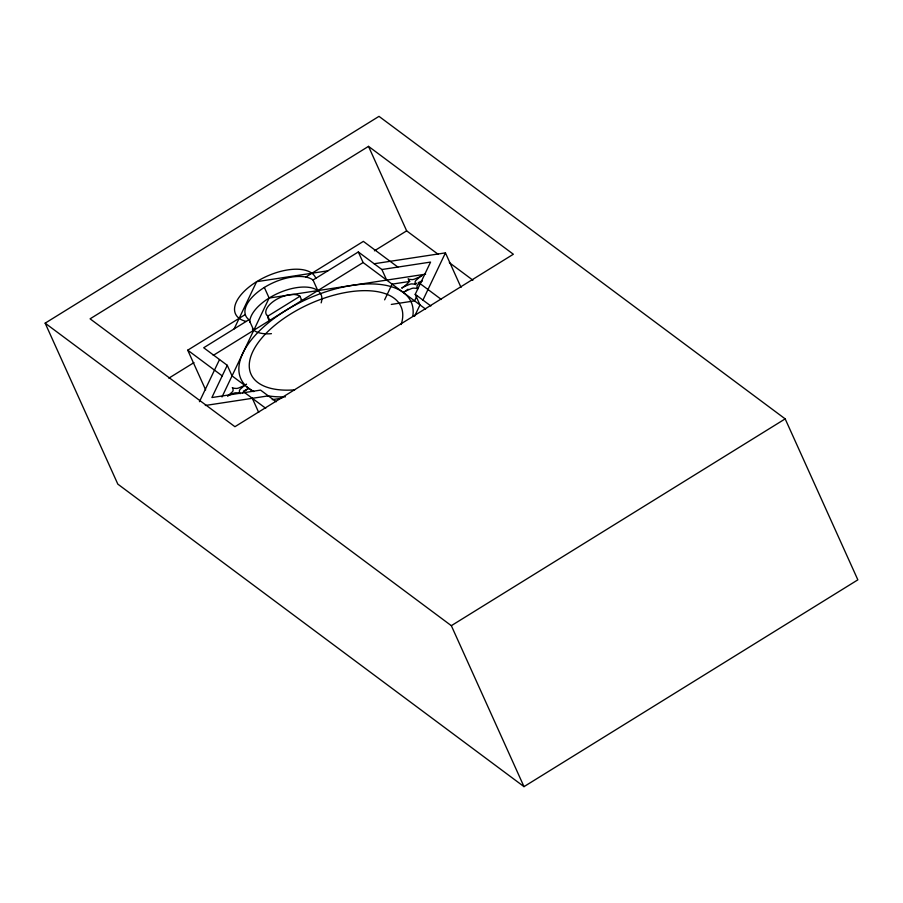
<?xml version="1.0" encoding="UTF-8"?>
<svg xmlns="http://www.w3.org/2000/svg" width="903" height="903" viewBox="0 0 903 903"><rect width="100%" height="100%" fill="white"/><g stroke="black" fill="none" stroke-linecap="round" stroke-linejoin="round"><path stroke-width="1.35" d="M199.439 401.7L219.519 359.541M234.125 328.906L256.621 281.691L327.891 270.81M386.665 280.099L381.89 269.512L358.322 251.96L313.036 280.02A38.682 18.816 -24.3 0 0 264.342 287.447A38.682 18.816 -24.3 0 0 248.98 319.696L203.694 347.757L227.251 365.297L211.889 397.546L260.572 390.119L276.216 401.767M221.991 396.97L269.128 298.035L264.342 287.447M384.622 299.841L392.094 284.14L409.872 281.431M414.556 316.321L419.985 304.921L415.211 294.333L430.573 262.084L381.89 269.512M416.859 296.049L414.556 300.88L391.315 304.424M422.943 300.089L445.439 252.874L374.158 263.755M242.478 393.076L245.684 390.333A27.225 13.24 -24.3 0 1 247.975 388.753L248.46 388.448A27.237 13.24 -24.3 0 1 245.435 390.141L243.336 391.168M408.032 289.141L406.339 290.473A27.225 13.24 -24.3 0 1 404.047 292.053L403.562 292.369M45.15 323.161L379 116.363L785.181 418.879L857.85 579.839L524 786.637L117.819 484.121L45.15 323.161L451.331 625.677L524 786.637M368.514 146.365L90.086 318.827L234.938 426.701L513.356 254.24L368.514 146.365L406.655 230.852L438.102 254.262M205.636 389.87L187.722 350.183L245.289 314.526M305.79 277.052L363.367 241.383L397.862 267.074M267.762 315.373A19.414 9.448 -24.3 0 0 269.715 320.407L267.807 316.174L299.954 296.263L301.862 300.485A19.414 9.448 -24.3 0 0 301.049 299.965M168.861 378.154L193.953 362.611M374.395 250.831L406.655 230.852M213.243 355.387L363.108 262.547L425.595 309.097M451.331 625.677L785.181 418.879M229.622 394.95L233.99 393.144A6.355 3.093 -24.3 0 1 235.954 392.749L238.832 392.986A12.134 5.903 -24.3 0 1 240.085 393.494L240.3 393.629A11.874 5.779 -24.3 0 1 240.006 393.358A12.134 5.903 -24.3 0 1 239.487 392.579L239.408 390.604A6.355 3.093 -24.3 0 1 240.164 389.317L243.776 386.112A27.225 13.24 -24.3 0 1 246.067 384.531L246.553 384.215A27.237 13.24 -24.3 0 1 243.528 385.92L238.494 388.064A6.355 3.093 -24.3 0 1 236.53 388.471L233.64 388.234A12.134 5.903 -24.3 0 1 232.387 387.714L232.274 387.647A11.874 5.779 -24.3 0 1 232.466 387.85A12.134 5.903 -24.3 0 1 232.997 388.629L233.076 390.604A6.355 3.093 -24.3 0 1 232.308 391.902L228.696 395.108A27.225 13.24 -24.3 0 1 227.635 395.864M418.326 282.639L421.159 281.284A26.492 12.879 -24.3 0 0 422.367 280.641M416.136 283.44L416.847 283.203M269.128 298.035L425.618 274.162M205.32 405.481L268.304 395.875M272.243 399.657L281.883 398.189M449.322 262.626L472.901 280.19M420.245 283.745L441.364 299.48M415.211 294.333L430.855 305.982M253.133 391.609L232.037 375.885L227.251 365.297M187.722 350.183L222.217 375.885M244.6 392.557L265.719 408.28M445.439 252.874L461.038 287.447M358.322 251.96L363.108 262.547M313.036 280.02L317.811 290.608M248.98 319.696L253.766 330.284M252.332 398.313L258.687 412.4M246.18 321.434A43.942 21.367 -24.3 0 1 256.621 281.691A43.942 21.367 -24.3 0 1 315.836 278.282M249.691 322.371A38.682 18.816 -24.3 0 1 289.389 289.197A38.682 18.816 -24.3 0 1 321.152 302.866M271.431 333.67A38.682 18.816 -24.3 0 1 252.4 329.087M245.221 385.231A93.404 45.421 -24.3 0 1 313.285 296.432A93.404 45.421 -24.3 0 1 412.806 316.31M285.438 396.835A93.404 45.421 -24.3 0 1 267.627 395.751M254.014 391.518A93.404 45.421 -24.3 0 1 246.869 386.811M267.807 316.174A19.414 9.448 -24.3 0 1 275.517 299.988A19.414 9.448 -24.3 0 1 299.954 296.263M403.618 292.324A27.237 13.24 -24.3 0 1 406.587 290.664L411.621 288.508A6.355 3.093 -24.3 0 1 413.585 288.113L416.475 288.35A12.134 5.903 -24.3 0 1 417.728 288.87L417.728 288.87A12.134 5.903 -24.3 0 1 417.118 287.944L417.039 285.98A6.355 3.093 -24.3 0 1 417.807 284.682L421.419 281.476A27.225 13.24 -24.3 0 1 421.961 281.081M227.748 395.943A26.492 12.879 -24.3 0 1 228.956 395.3M294.694 389.848A82.263 40.003 -24.3 0 1 253.89 349.45A82.263 40.003 -24.3 0 1 347.102 292.245A82.263 40.003 -24.3 0 1 401.124 324.527M408.957 280.991L408.811 281.747A6.355 3.093 -24.3 0 1 408.043 283.045L404.431 286.251A27.225 13.24 -24.3 0 1 402.14 287.831L401.711 288.102A27.237 13.24 -24.3 0 1 404.679 286.432L409.714 284.287A6.355 3.093 -24.3 0 1 411.678 283.892L414.567 284.129A12.134 5.903 -24.3 0 1 415.82 284.637L415.82 284.637A12.134 5.903 -24.3 0 1 415.211 283.723L415.132 281.747A6.355 3.093 -24.3 0 1 415.899 280.461L419.511 277.255A27.225 13.24 -24.3 0 1 421.803 275.675L422.051 275.505A26.492 12.879 -24.3 0 1 419.252 277.063L414.229 279.219A6.355 3.093 -24.3 0 1 412.265 279.614L409.375 279.377A12.134 5.903 -24.3 0 1 408.122 278.858L408.088 278.88A12.134 5.903 -24.3 0 1 408.732 279.772L408.957 280.991"/></g></svg>
